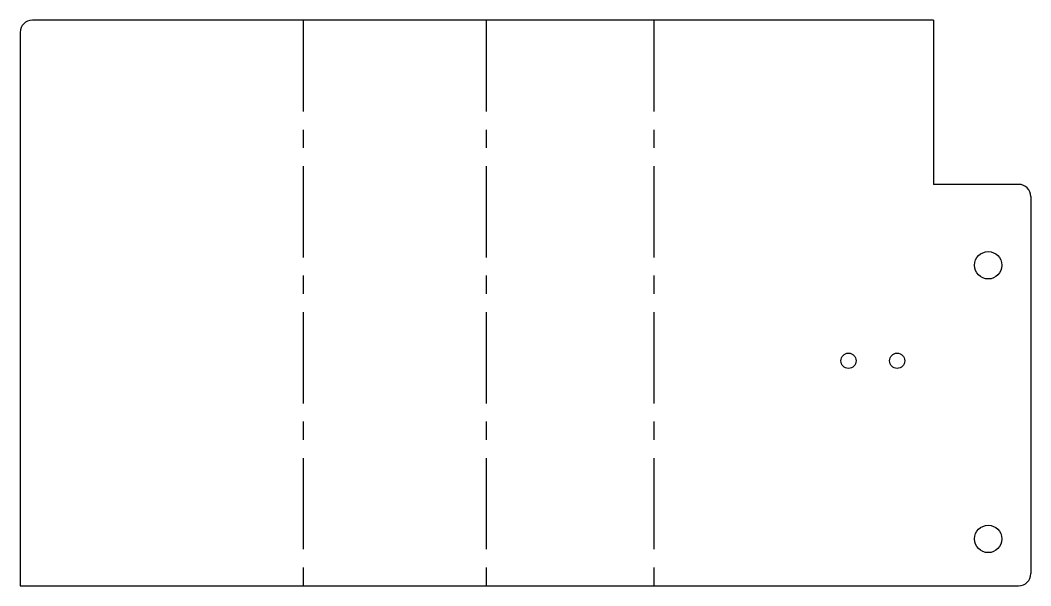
# Model space of a CAD drawing. Extents: x -105 to 61, y -93 to 0.
import ezdxf

# ---------------------------------------------------------------- set-up
doc = ezdxf.new("R2010")
doc.units = 0
doc.header["$MEASUREMENT"] = 0
doc.linetypes.add('AXES', pattern=[24, 15, -3, 3, -3])
doc.layers.get('0').update_dxf_attribs({"linetype": 'CONTINUOUS'})

msp = doc.modelspace()

# ---------------------------------------------------------------- linework, layer by layer
at = {"color": 7}
for p, q in [((45, 0), (-103.33055, 0)), ((45, 0), (45, -27)), ((-105.33055, -2), (-105.33055, -93)), ((61, -29), (61, -91)), ((-105.33055, -93), (59, -93))]:
    msp.add_line(p, q, dxfattribs=at)
at = {"color": 1, "linetype": 'AXES'}
for p, q in [((-58.763681, 0), (-58.763681, -93)), ((-28.649141, 0), (-28.649141, -93)), ((-1.040855, 0), (-1.040855, -93))]:
    msp.add_line(p, q, dxfattribs=at)
at = {"color": 7, "ltscale": 0.35}
msp.add_line((59, -27), (45, -27), dxfattribs=at)
at = {"color": 7}
for centre, radius in [((54, -40.3), 2.25), ((31, -56), 1.25), ((39, -56), 1.25), ((54, -85.3), 2.25)]:
    msp.add_circle(centre, radius, dxfattribs=at)
for centre, start, end in [((-103.33055, -2), 90, 180), ((59, -29), 360, 90), ((59, -91), 270, 0)]:
    msp.add_arc(centre, 2, start, end, dxfattribs=at)

doc.saveas('drawing.dxf')
